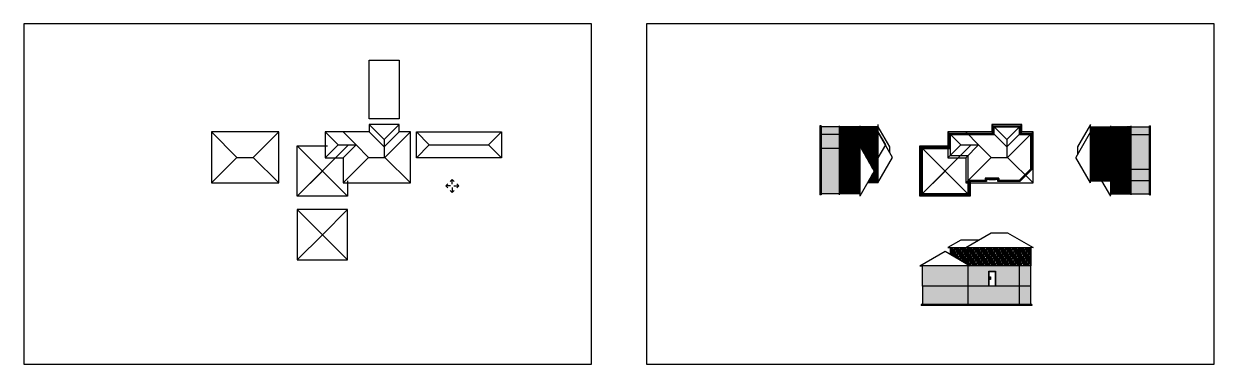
# Model space of a CAD drawing. Header units: inches. Extents: x 3882 to 20043, y -1483 to 317.
# Drawn here: x 13752 to 20043, y -1483 to 317 of the extents above; entities that cross this region are included whole.
import ezdxf

# ---------------------------------------------------------------- set-up
doc = ezdxf.new("R2010")
doc.units = ezdxf.units.IN
doc.header["$MEASUREMENT"] = 0
for name, color, linetype in [('SS - Concrete_(60)', 60, 'Continuous'), ('SS - Fixtures_(51)', 51, 'Continuous'), ('SS - Footings_(3)', 3, 'Continuous'), ('SS - Foundation_Wall_(2)', 2, 'Continuous'), ('SS - Masonry_(241)', 241, 'Continuous'), ('SS - Roof_(200)', 200, 'Continuous'), ('SS - Sheathing_(124)', 124, 'Continuous'), ('SS - Windows_(160)', 160, 'Continuous')]:
    doc.layers.add(name, color=color, linetype=linetype)
pattern_1 = [(90, (0, 0), (6, -4e-16), [10, -2]), (90, (2, -2), (6, -4e-16), [6, -1.5, 3, -1.5]), (90, (4, -5), (6, -4e-16), [10, -2])]
pattern_2 = [(50, (0, 0), (7.1726018, -0.6275213), [0.75, -8.25]), (355, (0, 0), (-1.3875133, 7.5219213), [0.6, -6.6]), (100.451444, (0.598, -0.052), (5.7850885, 6.8944), [0.637402, -7.011421]), (46.1842, (0, 2), (10.6724133, -1.655193), [1.125, -12.375]), (96.635635, (0.889, 1.862), (9.3466195, 9.741186), [0.9561034, -10.5171376]), (351.184164, (0, 2), (9.3466195, 9.741186), [0.9, -9.9]), (21, (1, 1.5), (5.9690705, -4.0261889), [0.75, -8.25]), (326, (1, 1.5), (2.4331533, 7.2515005), [0.6, -6.6]), (71.451445, (1.4974, 1.1645), (8.4022238, 3.2253115), [0.637402, -7.011421]), (37.5, (0, 0), (0.12159855, 3.32893854), [0, -6.52, 0, -6.7, 0, -6.625]), (7.5, (0, 0), (2.6306954, 3.9441171), [0, -3.82, 0, -6.37, 0, -2.525]), (327.5, (-2.23, 0), (5.33822436, -0.2255487), [0, -2.5, 0, -7.8, 0, -10.35]), (317.5, (-3.23, 0), (5.8318617, 1.0010498), [0, -3.25, 0, -5.18, 0, -7.35])]

msp = doc.modelspace()

# ---------------------------------------------------------------- hatches: boundary and pattern name
at = {"layer": 'SS - Concrete_(60)'}
h = msp.add_hatch(dxfattribs=at)
h.set_pattern_fill('AR-CONC', color=256, scale=2)
h.set_pattern_definition([(50, (0, 0), (14.345204, -1.255043), [1.5, -16.5]), (355, (0, 0), (-2.775027, 15.043843), [1.2, -13.2]), (100.451444, (1.195, -0.105), (11.570177, 13.7888), [1.274804, -14.022842]), (46.1842, (0, 4), (21.344827, -3.310386), [2.25, -24.75]), (96.63564, (1.779, 3.724), (18.69324, 19.482372), [1.912207, -21.034275]), (351.18416, (0, 4), (18.69324, 19.482372), [1.8, -19.8]), (21, (2, 3), (11.938141, -8.052378), [1.5, -16.5]), (326, (2, 3), (4.866307, 14.503001), [1.2, -13.2]), (71.451445, (2.995, 2.329), (16.804448, 6.450623), [1.274804, -14.022842]), (37.5, (0, 0), (0.2431971, 6.6578771), [0, -13.04, 0, -13.4, 0, -13.25]), (7.5, (0, 0), (5.2613907, 7.8882342), [0, -7.64, 0, -12.74, 0, -5.05]), (327.5, (-4.46, 0), (10.6764487, -0.4510974), [0, -5, 0, -15.6, 0, -20.7]), (317.5, (-6.46, 0), (11.6637234, 2.0020996), [0, -6.5, 0, -10.36, 0, -14.7])])
h.paths.add_polyline_path([(18061.5837, -341.41495), (17965.5837, -341.41495), (17965.5837, -581.41495), (18061.5837, -581.41495)])
h.paths.add_polyline_path([(18061.5837, -267.36932), (17965.5837, -267.36932), (17965.5837, -341.41495), (18061.5837, -341.41495)])
h.paths.add_polyline_path([(18061.5837, -227.79353), (17965.5837, -227.79353), (17965.5837, -267.36932), (18061.5837, -267.36932)])
at = {"layer": 'SS - Foundation_Wall_(2)'}
h = msp.add_hatch(dxfattribs=at)
h.set_pattern_fill('AR-CONC', color=256)
h.set_pattern_definition(pattern_2)
h.paths.add_polyline_path([(19700.76145, -267.36932), (19604.76145, -267.36932), (19604.76145, -451.22224), (19700.76145, -451.22224)])
h.paths.add_polyline_path([(19700.76145, -451.22224), (19604.76145, -451.22224), (19604.76145, -511.22224), (19700.76145, -511.22224)])
h.paths.add_polyline_path([(19700.76145, -511.22224), (19604.76145, -511.22224), (19604.76145, -581.41495), (19700.76145, -581.41495)])
h.paths.add_polyline_path([(19700.76145, -227.79353), (19604.76145, -227.79353), (19604.76145, -267.36932), (19700.76145, -267.36932)])
h = msp.add_hatch(dxfattribs=at)
h.set_pattern_fill('AR-CONC', color=256)
h.set_pattern_definition(pattern_2)
h.paths.add_polyline_path([(18740.60832, -1069.93839), (18500.60832, -1069.93839), (18500.60832, -1165.93839), (18740.60832, -1165.93839)])
h.paths.add_polyline_path([(19011.82538, -1069.93839), (18740.60832, -1069.93839), (18740.60832, -1165.93839), (19011.82538, -1165.93839)])
h.paths.add_polyline_path([(19072.41117, -1069.93839), (19011.82538, -1069.93839), (19011.82538, -1165.93839), (19072.41117, -1165.93839)])
at = {"layer": 'SS - Masonry_(241)'}
h = msp.add_hatch(dxfattribs=at)
h.set_pattern_fill('AR-BRSTD', color=256, angle=90)
h.paths.add_polyline_path([(18169.5837, -226.79353), (18061.5837, -226.79353), (18061.5837, -266.36932), (18169.5837, -266.36932)])
h.paths.add_polyline_path([(18169.5837, -266.36932), (18061.5837, -266.36932), (18061.5837, -340.41495), (18169.5837, -340.41495)])
h.paths.add_polyline_path([(18169.5837, -340.41495), (18061.5837, -340.41495), (18061.5837, -582.41495), (18169.5837, -582.41495)])
h = msp.add_hatch(dxfattribs=at)
h.set_pattern_fill('AR-BRSTD', color=256, angle=90)
h.paths.add_polyline_path([(19604.76145, -512.22224), (19496.76145, -512.22224), (19496.76145, -582.41495), (19604.76145, -582.41495)])
h.paths.add_polyline_path([(19604.76145, -451.63646), (19496.76145, -451.63646), (19496.76145, -512.22224), (19604.76145, -512.22224)])
h.paths.add_polyline_path([(19604.76145, -266.36932), (19496.76145, -266.36932), (19496.76145, -451.63646), (19604.76145, -451.63646)])
h.paths.add_polyline_path([(19604.76145, -226.79353), (19496.76145, -226.79353), (19496.76145, -266.36932), (19604.76145, -266.36932)])
h = msp.add_hatch(dxfattribs=at)
h.set_pattern_fill('AR-BRSTD', color=256)
h.paths.add_polyline_path([(18741.60832, -961.93839), (18500.60832, -961.93839), (18499.60832, -961.93839), (18499.60832, -1069.93839), (18500.60832, -1069.93839), (18741.60832, -1069.93839)])
h.paths.add_polyline_path([(18851.13464, -989.93839), (18887.13464, -989.93839), (18887.13464, -1069.93839), (19012.82538, -1069.93839), (19012.82538, -961.93839), (18741.60832, -961.93839), (18741.60832, -1069.93839), (18851.13464, -1069.93839)])
h.paths.add_polyline_path([(19073.41117, -961.93839), (19072.41117, -961.93839), (19012.82538, -961.93839), (19012.82538, -1069.93839), (19072.41117, -1069.93839), (19073.41117, -1069.93839)])
at = {"layer": 'SS - Sheathing_(124)'}
h = msp.add_hatch(dxfattribs=at)
h.set_pattern_fill('GOST_WOOD', color=256)
h.set_pattern_definition(pattern_1)
h.paths.add_polyline_path([(18265.5837, -389.29578), (18204.73326, -389.29578), (18246.37128, -461.41495), (18210.10948, -524.22224), (18265.5837, -524.22224)])
h.paths.add_polyline_path([(18265.5837, -340.41495), (18176.5119, -340.41495), (18204.73326, -389.29578), (18265.5837, -389.29578)])
h.paths.add_polyline_path([(18265.5837, -293.92331), (18169.5837, -293.92331), (18169.5837, -322.86932), (18265.5837, -322.86932)])
h.paths.add_polyline_path([(18265.5837, -322.86932), (18169.5837, -322.86932), (18169.5837, -328.41495), (18176.5119, -340.41495), (18265.5837, -340.41495)])
h.paths.add_polyline_path([(18265.5837, -266.36932), (18169.5837, -266.36932), (18169.5837, -293.92331), (18265.5837, -293.92331)])
h.paths.add_polyline_path([(18265.5837, -226.79353), (18169.5837, -226.79353), (18169.5837, -254.36932), (18265.5837, -254.36932)])
h.paths.add_polyline_path([(18265.5837, -254.36932), (18169.5837, -254.36932), (18169.5837, -266.36932), (18265.5837, -266.36932)])
h = msp.add_hatch(dxfattribs=at)
h.set_pattern_fill('GOST_WOOD', color=256)
h.set_pattern_definition(pattern_1)
h.paths.add_polyline_path([(19496.76145, -451.63646), (19388.76145, -451.63646), (19388.76145, -512.22224), (19496.76145, -512.22224)])
h.paths.add_polyline_path([(19496.76145, -266.36932), (19388.76145, -266.36932), (19388.76145, -451.63646), (19496.76145, -451.63646)])
h.paths.add_polyline_path([(19496.76145, -226.79353), (19388.76145, -226.79353), (19388.76145, -266.36932), (19496.76145, -266.36932)])
h = msp.add_hatch(dxfattribs=at)
h.set_pattern_fill('AR-RSHKE', color=256)
h.paths.add_polyline_path([(18741.60832, -865.93839), (18646.84638, -865.93839), (18646.84638, -900.29935), (18741.60832, -955.01018)])
h.paths.add_polyline_path([(19012.82538, -865.93839), (18741.60832, -865.93839), (18741.60832, -955.01018), (18753.60832, -961.93839), (19012.82538, -961.93839)])
h.paths.add_polyline_path([(19073.41117, -865.93839), (19072.41117, -865.93839), (19012.82538, -865.93839), (19012.82538, -961.93839), (19072.41117, -961.93839), (19073.41117, -961.93839)])

# ---------------------------------------------------------------- linework, layer by layer
for p, q in [((18265.5837, -226.79353), (18327.19018, -333.49909)), ((19388.76145, -214.79353), (19320.22676, -333.49909)), ((14743.61361, -254.36932), (14878.54008, -389.29578)), ((15099.41647, -254.36932), (14964.49, -389.29578)), ((15826.67032, -254.36932), (15895.17032, -322.86932)), ((16277.23511, -254.36932), (16208.73511, -322.86932)), ((18343.48353, -389.29578), (18265.5837, -254.36932)), ((18265.5837, -254.36932), (18305.13219, -322.86932)), ((19388.76145, -254.36932), (19310.86162, -389.29578)), ((15197.3252, -594.41495), (15468.87083, -322.86932)), ((15197.3252, -328.41495), (15330.3252, -461.41495)), ((15895.17032, -322.86932), (15826.67032, -391.36932)), ((15895.17032, -322.86932), (16208.73511, -322.86932)), ((16208.73511, -322.86932), (16277.23511, -391.36932)), ((18169.5837, -328.41495), (18246.37128, -461.41495)), ((18305.13219, -322.86932), (18265.5837, -391.36932)), ((18327.19018, -333.49909), (18327.19018, -361.07488)), ((18487.60832, -594.41495), (18759.15395, -322.86932)), ((18487.60832, -328.41495), (18620.60832, -461.41495)), ((19320.22676, -333.49909), (19320.22676, -373.07488)), ((14878.54008, -389.29578), (14743.61361, -524.22224)), ((14878.54008, -389.29578), (14964.49, -389.29578)), ((14964.49, -389.29578), (15099.41647, -524.22224)), ((18265.5837, -524.22224), (18343.48353, -389.29578)), ((19388.76145, -524.22224), (19310.86162, -389.29578)), ((15197.3252, -594.41495), (15330.3252, -461.41495)), ((15330.3252, -461.41495), (15463.3252, -594.41495)), ((18246.37128, -461.41495), (18169.5837, -594.41495)), ((18487.60832, -594.41495), (18620.60832, -461.41495)), ((18620.60832, -461.41495), (18753.60832, -594.41495)), ((15982.08489, -540.11162), (15992.71781, -529.4787)), ((16016.02155, -530.86669), (16016.02155, -505.49403)), ((16016.02155, -574.04828), (16026.65448, -563.41536)), ((16025.26648, -540.11162), (16050.63914, -540.11162)), ((18851.13464, -505.22224), (18887.13464, -505.22224)), ((19496.76145, -594.41495), (19449.30747, -512.22224)), ((15197.3252, -665.13053), (15330.3252, -798.13053)), ((15330.3252, -798.13053), (15463.3252, -665.13053)), ((15197.3252, -931.13053), (15330.3252, -798.13053)), ((15330.3252, -798.13053), (15463.3252, -931.13053)), ((18729.60832, -865.93839), (18864.53478, -788.03856)), ((18864.53478, -788.03856), (18950.48471, -788.03856)), ((18950.48471, -788.03856), (19085.41117, -865.93839)), ((18703.34638, -826.38989), (18634.84638, -865.93839)), ((18798.10832, -826.38989), (18703.34638, -826.38989)), ((19085.41117, -865.93839), (19073.41117, -865.93839)), ((18487.60832, -961.93839), (18620.60832, -885.1508)), ((18620.60832, -885.1508), (18753.60832, -961.93839)), ((18487.60832, -961.93839), (18499.60832, -961.93839))]:
    msp.add_line(p, q)
for points in [[(13752.43687, -1482.52153), (16152.43687, -1482.52153), (16752.43687, -1482.52153), (16752.43687, 317.47847), (13752.43687, 317.47847)], [(17042.71999, -1482.52153), (19442.71999, -1482.52153), (20042.71999, -1482.52153), (20042.71999, 317.47847), (17042.71999, 317.47847)], [(15576.8685, 124.59683), (15735.12805, 124.59683), (15735.12805, -184.83188), (15576.8685, -184.83188)], [(14743.61361, -524.22224), (15099.41647, -524.22224), (15099.41647, -254.36932), (14743.61361, -254.36932)], [(15826.67032, -254.36932), (16277.23511, -254.36932), (16277.23511, -391.36932), (15826.67032, -391.36932)], [(15197.3252, -931.13053), (15463.3252, -931.13053), (15463.3252, -665.13053), (15197.3252, -665.13053)]]:
    msp.add_lwpolyline(points, close=True)
for points in [[(16007.45754, -540.11162), (15982.08489, -540.11162), (15992.71781, -550.74454)], [(16005.38863, -516.12695), (16016.02155, -505.49403), (16026.65448, -516.12695)], [(16016.02155, -548.67563), (16016.02155, -574.04828), (16005.38863, -563.41536)], [(16040.00622, -550.74454), (16050.63914, -540.11162), (16040.00622, -529.4787)]]:
    msp.add_lwpolyline(points)
at = {"layer": 'SS - Fixtures_(51)'}
for p, q in [((15576.8685, -214.79353), (15655.99827, -293.92331)), ((15655.99827, -293.92331), (15735.12805, -214.79353)), ((18867.15162, -214.79353), (18946.28139, -293.92331)), ((18946.28139, -293.92331), (19025.41117, -214.79353)), ((15344.56326, -254.36932), (15413.06326, -322.86932)), ((15655.99827, -293.92331), (15655.99827, -389.29578)), ((15795.12805, -254.36932), (15660.20159, -389.29578)), ((18634.84638, -254.36932), (18703.34638, -322.86932)), ((18946.28139, -293.92331), (18946.28139, -389.29578)), ((19085.41117, -254.36932), (18950.48471, -389.29578)), ((15413.06326, -322.86932), (15344.56326, -391.36932)), ((15413.06326, -322.86932), (15507.8252, -322.86932)), ((15507.8252, -322.86932), (15574.25166, -389.29578)), ((18703.34638, -322.86932), (18634.84638, -391.36932)), ((18703.34638, -322.86932), (18798.10832, -322.86932)), ((18798.10832, -322.86932), (18864.53478, -389.29578)), ((15574.25166, -389.29578), (15439.3252, -524.22224)), ((15574.25166, -389.29578), (15660.20159, -389.29578)), ((15660.20159, -389.29578), (15795.12805, -524.22224)), ((18864.53478, -389.29578), (18729.60832, -524.22224)), ((18864.53478, -389.29578), (18950.48471, -389.29578)), ((18950.48471, -389.29578), (19085.41117, -524.22224))]:
    msp.add_line(p, q, dxfattribs=at)
at = {"layer": 'SS - Footings_(3)'}
for p, q in [((17959.5837, -221.79353), (17959.5837, -587.41495)), ((17965.5837, -221.79353), (17959.5837, -221.79353)), ((17965.5837, -221.79353), (17965.5837, -587.41495)), ((19700.76145, -221.79353), (19706.76145, -221.79353)), ((19700.76145, -587.41495), (19700.76145, -221.79353)), ((19706.76145, -587.41495), (19706.76145, -221.79353)), ((17965.5837, -261.36932), (17959.5837, -261.36932)), ((19700.76145, -261.36932), (19706.76145, -261.36932)), ((17965.5837, -335.41495), (17959.5837, -335.41495)), ((19700.76145, -453.70753), (19706.76145, -453.70753)), ((19700.76145, -517.22224), (19706.76145, -517.22224)), ((17965.5837, -587.41495), (17959.5837, -587.41495)), ((19700.76145, -587.41495), (19706.76145, -587.41495)), ((19078.41117, -1165.93839), (18494.60832, -1165.93839)), ((18494.60832, -1165.93839), (18494.60832, -1171.93839)), ((19078.41117, -1171.93839), (18494.60832, -1171.93839)), ((19078.41117, -1165.93839), (19078.41117, -1171.93839))]:
    msp.add_line(p, q, dxfattribs=at)
msp.add_lwpolyline([(18641.84638, -335.41495), (18641.84638, -261.36932), (18874.15162, -261.36932), (18874.15162, -221.79353), (19018.41117, -221.79353), (19018.41117, -261.36932), (19078.41117, -261.36932), (19078.41117, -453.70753), (19014.89645, -517.22224), (18899.18702, -517.22224), (18899.18702, -505.22224), (18839.18702, -505.22224), (18839.18702, -517.22224), (18746.60832, -517.22224), (18746.60832, -587.41495), (18494.60832, -587.41495), (18494.60832, -335.41495)], close=True, dxfattribs=at)
at = {"layer": 'SS - Foundation_Wall_(2)'}
for p, q in [((18061.5837, -227.79353), (17965.5837, -227.79353)), ((18061.5837, -221.79353), (18061.5837, -587.41495)), ((19604.76145, -587.41495), (19604.76145, -221.79353)), ((19604.76145, -227.79353), (19700.76145, -227.79353)), ((18061.5837, -267.36932), (17959.5837, -267.36932)), ((19604.76145, -267.36932), (19700.76145, -267.36932)), ((18061.5837, -341.41495), (17959.5837, -341.41495)), ((19604.76145, -451.22224), (19700.76145, -451.22224)), ((19604.76145, -511.22224), (19700.76145, -511.22224)), ((18061.5837, -581.41495), (17959.5837, -581.41495)), ((19604.76145, -581.41495), (19700.76145, -581.41495)), ((19072.41117, -1069.93839), (18500.60832, -1069.93839)), ((18500.60832, -1069.93839), (18500.60832, -1165.93839)), ((18740.60832, -1069.93839), (18740.60832, -1171.93839)), ((19011.82538, -1069.93839), (19011.82538, -1165.93839)), ((19072.41117, -1069.93839), (19072.41117, -1165.93839))]:
    msp.add_line(p, q, dxfattribs=at)
msp.add_lwpolyline([(18647.84638, -341.41495), (18647.84638, -267.36932), (18880.15162, -267.36932), (18880.15162, -227.79353), (19012.41117, -227.79353), (19012.41117, -267.36932), (19072.41117, -267.36932), (19072.41117, -451.22224), (19012.41117, -511.22224), (18905.18702, -511.22224), (18905.18702, -499.22224), (18833.18702, -499.22224), (18833.18702, -511.22224), (18740.60832, -511.22224), (18740.60832, -581.41495), (18500.60832, -581.41495), (18500.60832, -341.41495)], close=True, dxfattribs=at)
at = {"layer": 'SS - Masonry_(241)'}
for p, q in [((18169.5837, -226.79353), (18061.5837, -226.79353)), ((18169.5837, -221.79353), (18169.5837, -594.41495)), ((19496.76145, -587.41495), (19496.76145, -221.79353)), ((19496.76145, -226.79353), (19604.76145, -226.79353)), ((18169.5837, -266.36932), (18061.5837, -266.36932)), ((19496.76145, -266.36932), (19604.76145, -266.36932)), ((18169.5837, -340.41495), (18061.5837, -340.41495)), ((19496.76145, -451.63646), (19604.76145, -451.63646)), ((19496.76145, -512.22224), (19604.76145, -512.22224)), ((18169.5837, -582.41495), (18061.5837, -582.41495)), ((19496.76145, -582.41495), (19604.76145, -582.41495)), ((18741.60832, -961.93839), (18741.60832, -1069.93839)), ((19012.82538, -961.93839), (19012.82538, -1069.93839))]:
    msp.add_line(p, q, dxfattribs=at)
for points in [[(18854.18702, -500.22224), (18834.18702, -500.22224), (18834.18702, -512.22224), (18741.60832, -512.22224), (18741.60832, -582.41495), (18499.60832, -582.41495), (18499.60832, -340.41495), (18646.84638, -340.41495), (18646.84638, -266.36932), (18879.15162, -266.36932), (18879.15162, -226.79353), (19013.41117, -226.79353), (19013.41117, -266.36932), (19073.41117, -266.36932), (19073.41117, -451.63646), (19012.82538, -512.22224), (18904.18702, -512.22224), (18904.18702, -500.22224), (18890.18702, -500.22224)], [(15463.3252, -512.22224), (15463.3252, -594.41495), (15197.3252, -594.41495), (15197.3252, -328.41495), (15356.56326, -328.41495)], [(18753.60832, -512.22224), (18753.60832, -594.41495), (18487.60832, -594.41495), (18487.60832, -328.41495), (18646.84638, -328.41495)], [(19072.41117, -1069.93839), (19073.41117, -1069.93839), (19073.41117, -961.93839), (19072.41117, -961.93839), (18500.60832, -961.93839), (18499.60832, -961.93839), (18499.60832, -1069.93839), (18500.60832, -1069.93839)]]:
    msp.add_lwpolyline(points, dxfattribs=at)
at = {"layer": 'SS - Roof_(200)'}
for p, q in [((15439.3252, -254.36932), (15507.8252, -322.86932)), ((15576.8685, -254.36932), (15655.99827, -333.49909)), ((15655.99827, -333.49909), (15735.12805, -254.36932)), ((18729.60832, -254.36932), (18798.10832, -322.86932)), ((18867.15162, -254.36932), (18946.28139, -333.49909)), ((18946.28139, -333.49909), (19025.41117, -254.36932)), ((15507.8252, -322.86932), (15439.3252, -391.36932)), ((18798.10832, -322.86932), (18729.60832, -391.36932))]:
    msp.add_line(p, q, dxfattribs=at)
at = {"layer": 'SS - Sheathing_(124)'}
for p, q in [((15735.12805, -214.79353), (15576.8685, -214.79353)), ((15576.8685, -214.79353), (15576.8685, -254.36932)), ((15735.12805, -254.36932), (15735.12805, -214.79353)), ((18265.5837, -226.79353), (18169.5837, -226.79353)), ((18265.5837, -214.79353), (18265.5837, -524.22224)), ((19025.41117, -214.79353), (18867.15162, -214.79353)), ((18867.15162, -214.79353), (18867.15162, -254.36932)), ((19025.41117, -254.36932), (19025.41117, -214.79353)), ((19388.76145, -524.22224), (19388.76145, -221.79353)), ((19388.76145, -226.79353), (19496.76145, -226.79353)), ((15576.8685, -254.36932), (15344.56326, -254.36932)), ((15344.56326, -254.36932), (15344.56326, -391.36932)), ((15795.12805, -254.36932), (15735.12805, -254.36932)), ((15795.12805, -524.22224), (15795.12805, -254.36932)), ((18265.5837, -266.36932), (18169.5837, -266.36932)), ((18867.15162, -254.36932), (18634.84638, -254.36932)), ((18634.84638, -254.36932), (18634.84638, -391.36932)), ((19085.41117, -254.36932), (19025.41117, -254.36932)), ((19085.41117, -524.22224), (19085.41117, -254.36932)), ((19388.76145, -266.36932), (19496.76145, -266.36932)), ((18265.5837, -340.41495), (18169.5837, -340.41495)), ((15344.56326, -391.36932), (15439.3252, -391.36932)), ((15439.3252, -391.36932), (15439.3252, -524.22224)), ((18634.84638, -391.36932), (18729.60832, -391.36932)), ((18729.60832, -391.36932), (18729.60832, -524.22224)), ((19388.76145, -451.63646), (19496.76145, -451.63646)), ((15439.3252, -524.22224), (15555.9039, -524.22224)), ((15555.9039, -524.22224), (15601.9039, -524.22224)), ((15601.9039, -524.22224), (15795.12805, -524.22224)), ((18265.5837, -524.22224), (18210.10948, -524.22224)), ((18729.60832, -524.22224), (18846.18702, -524.22224)), ((18846.18702, -524.22224), (18892.18702, -524.22224)), ((18892.18702, -524.22224), (19085.41117, -524.22224)), ((19388.76145, -512.22224), (19496.76145, -512.22224)), ((19489.83325, -582.41495), (19496.76145, -582.41495)), ((18646.84638, -865.93839), (18646.84638, -900.29935)), ((18741.60832, -865.93839), (18741.60832, -961.93839)), ((19012.82538, -865.93839), (19012.82538, -961.93839))]:
    msp.add_line(p, q, dxfattribs=at)
for points in [[(18646.84638, -266.36932), (18646.84638, -379.36932), (18741.60832, -379.36932), (18741.60832, -512.22224), (18834.18702, -512.22224), (18834.18702, -500.22224), (18904.18702, -500.22224), (18904.18702, -512.22224), (19012.82538, -512.22224), (19073.41117, -451.63646), (19073.41117, -266.36932), (19013.41117, -266.36932), (19013.41117, -226.79353), (18879.15162, -226.79353), (18879.15162, -266.36932), (18646.84638, -266.36932), (18646.84638, -340.41495)], [(18634.84638, -865.93839), (19072.41117, -865.93839), (19073.41117, -865.93839), (19073.41117, -961.93839)]]:
    msp.add_lwpolyline(points, dxfattribs=at)
at = {"layer": 'SS - Windows_(160)'}
for points in [[(18851.13464, -1069.93839), (18851.13464, -989.93839), (18887.13464, -989.93839), (18887.13464, -1069.93839)], [(18856.02672, -1019.74586), (18860.67719, -1019.74586), (18860.67719, -1034.08432), (18856.02672, -1034.08432)]]:
    msp.add_lwpolyline(points, close=True, dxfattribs=at)
msp.add_lwpolyline([(18853.13464, -1069.93839), (18853.13464, -991.93839), (18885.13464, -991.93839), (18885.13464, -1069.93839)], dxfattribs=at)

doc.saveas('drawing.dxf')
